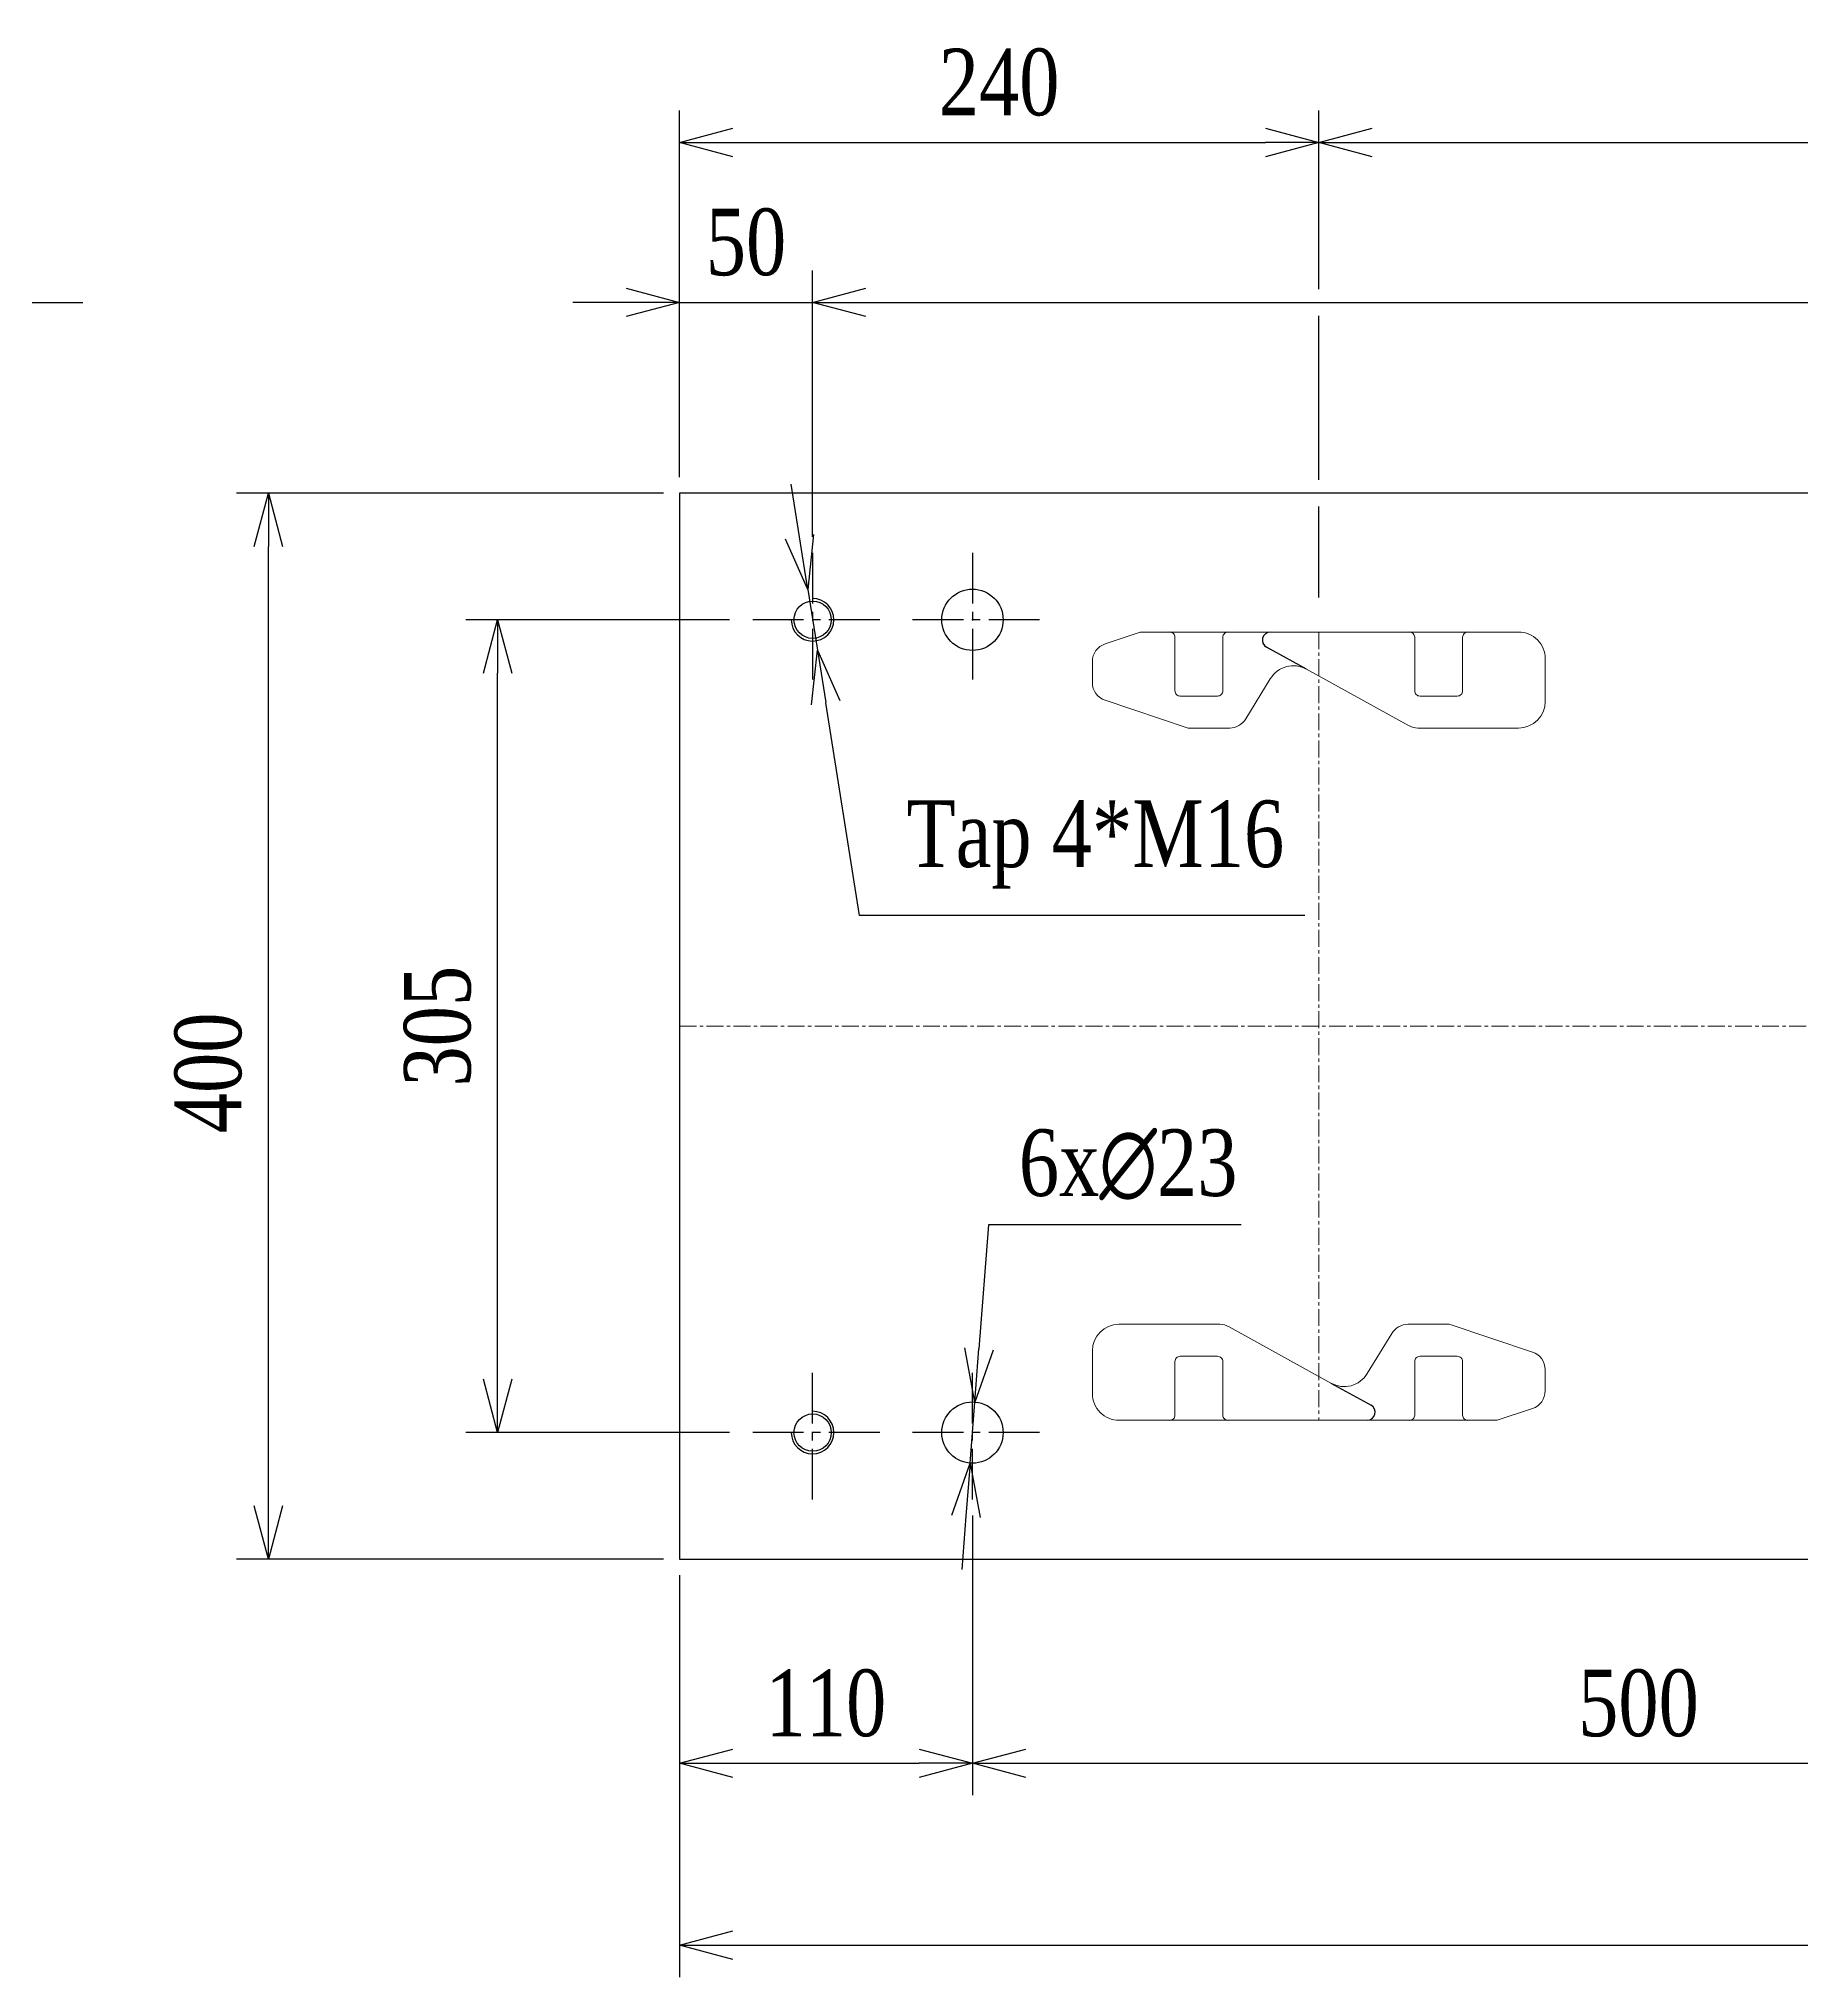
# Model space of a CAD drawing. Header units: millimetres. Extents: x -19541 to 104079, y -3200 to 10399.
# Drawn here: x -10708 to -10046, y 4937 to 5664 of the extents above; entities that cross this region are included whole.
import ezdxf

# ---------------------------------------------------------------- set-up
doc = ezdxf.new("R2010")
doc.units = ezdxf.units.MM
doc.linetypes.add('CENTER', pattern=[50.8, 31.75, -6.35, 6.35, -6.35])
doc.linetypes.add('CENTER2', pattern=[28.575, 19.05, -3.175, 3.175, -3.175])
for name, color, linetype in [('KTHUOC', 2, 'Continuous'), ('PDF_Geometry', 7, 'Continuous'), ('TK2', 251, 'Continuous')]:
    doc.layers.add(name, color=color, linetype=linetype)
doc.layers.add('TIM', color=8, linetype='CENTER2', lineweight=0)
doc.styles.add('Thuong', font='vntime.shx', dxfattribs={"width": 0.8})
doc.dimstyles.new('LAYOUT', dxfattribs={"dimscale": 0, "dimtxt": 2.5, "dimasz": 2, "dimexe": 1.2, "dimexo": 0.6, "dimgap": 1, "dimtad": 1, "dimtoh": 1, "dimdec": 0, "dimzin": 12, "dimdsep": 46, "dimtxsty": 'Thuong', "dimblk": 'OPEN30', "dimcen": 0, "dimclrd": 256, "dimclre": 256, "dimadec": 1, "dimazin": 3, "dimtfac": 1, "dimtdec": 0, "dimtmove": 0, "dimatfit": 3, "dimldrblk": 'OPEN30', "dimfxl": 1, "dimtzin": 0, "dimarcsym": 2})

# ---------------------------------------------------------------- blocks, each defined once
blk = doc.blocks.new('_Open30')
at = {"color": 0, "linetype": 'ByBlock', "lineweight": -2}
for p, q in [((-1, 0.268), (0, 0)), ((0, 0), (-1, -0.268)), ((0, 0), (-1, 0))]:
    blk.add_line(p, q, dxfattribs=at)
blk = doc.blocks.new('*D336')
at = {"lineweight": -2, "transparency": 16777216}
for p, q in [((-10771.56, 5477.18), (-10771.56, 5577.12)), ((-10731.56, 5499.51), (-10731.56, 5577.12)), ((-10791.56, 5565.12), (-10811.56, 5565.12)), ((-10731.56, 5565.12), (-10771.56, 5565.12)), ((-10711.56, 5565.12), (-10691.56, 5565.12))]:
    blk.add_line(p, q, dxfattribs=at)
at = {"layer": 'Defpoints', "color": 0, "transparency": 16777216}
for p in [(-10771.56, 5565.12), (-10731.56, 5493.51), (-10771.56, 5471.18)]:
    blk.add_point(p, dxfattribs=at)
at = {"lineweight": -2, "transparency": 16777216, "xscale": 20, "yscale": 20, "zscale": 20}
blk.add_blockref('_Open30', (-10771.56, 5565.12), dxfattribs=at)
at = {"lineweight": -2, "transparency": 16777216, "xscale": 20, "yscale": 20, "zscale": 20, "rotation": 180}
blk.add_blockref('_Open30', (-10731.56, 5565.12), dxfattribs=at)
at = {"color": 0, "transparency": 16777216, "insert": (-10751.56, 5587.62), "char_height": 25, "attachment_point": 5, "style": 'Thuong'}
blk.add_mtext('40', dxfattribs=at)
blk = doc.blocks.new('*D353')
at = {"lineweight": -2, "transparency": 16777216}
for p, q in [((-10357.57, 5109.85), (-10357.57, 5004.91)), ((-10467.57, 5087.51), (-10467.57, 5004.91)), ((-10447.57, 5016.91), (-10377.57, 5016.91))]:
    blk.add_line(p, q, dxfattribs=at)
at = {"layer": 'Defpoints', "color": 0, "transparency": 16777216}
for p in [(-10357.57, 5115.85), (-10467.57, 5093.51), (-10357.57, 5016.91)]:
    blk.add_point(p, dxfattribs=at)
at = {"lineweight": -2, "transparency": 16777216, "xscale": 20, "yscale": 20, "zscale": 20, "rotation": 180}
blk.add_blockref('_Open30', (-10467.57, 5016.91), dxfattribs=at)
at = {"lineweight": -2, "transparency": 16777216, "xscale": 20, "yscale": 20, "zscale": 20}
blk.add_blockref('_Open30', (-10357.57, 5016.91), dxfattribs=at)
at = {"color": 0, "transparency": 16777216, "insert": (-10412.57, 5039.41), "char_height": 25, "attachment_point": 5, "style": 'Thuong'}
blk.add_mtext('110', dxfattribs=at)
blk = doc.blocks.new('*D352')
at = {"lineweight": -2, "transparency": 16777216}
for p, q in [((-10357.57, 5109.85), (-10357.57, 5004.91)), ((-9857.57, 5109.85), (-9857.57, 5004.91)), ((-10337.57, 5016.91), (-9877.57, 5016.91))]:
    blk.add_line(p, q, dxfattribs=at)
at = {"layer": 'Defpoints', "color": 0, "transparency": 16777216}
for p in [(-10357.57, 5115.85), (-9857.57, 5115.85), (-9857.57, 5016.91)]:
    blk.add_point(p, dxfattribs=at)
at = {"lineweight": -2, "transparency": 16777216, "xscale": 20, "yscale": 20, "zscale": 20, "rotation": 180}
blk.add_blockref('_Open30', (-10357.57, 5016.91), dxfattribs=at)
at = {"lineweight": -2, "transparency": 16777216, "xscale": 20, "yscale": 20, "zscale": 20}
blk.add_blockref('_Open30', (-9857.57, 5016.91), dxfattribs=at)
at = {"color": 0, "transparency": 16777216, "insert": (-10107.57, 5039.41), "char_height": 25, "attachment_point": 5, "style": 'Thuong'}
blk.add_mtext('500', dxfattribs=at)
blk = doc.blocks.new('*D350')
at = {"lineweight": -2, "transparency": 16777216}
for p, q in [((-10467.57, 5087.51), (-10467.57, 4936.65)), ((-9127.57, 5087.51), (-9127.57, 4936.65)), ((-10447.57, 4948.65), (-9147.57, 4948.65))]:
    blk.add_line(p, q, dxfattribs=at)
at = {"layer": 'Defpoints', "color": 0, "transparency": 16777216}
for p in [(-10467.57, 5093.51), (-9127.57, 5093.51), (-9127.57, 4948.65)]:
    blk.add_point(p, dxfattribs=at)
at = {"lineweight": -2, "transparency": 16777216, "xscale": 20, "yscale": 20, "zscale": 20, "rotation": 180}
blk.add_blockref('_Open30', (-10467.57, 4948.65), dxfattribs=at)
at = {"lineweight": -2, "transparency": 16777216, "xscale": 20, "yscale": 20, "zscale": 20}
blk.add_blockref('_Open30', (-9127.57, 4948.65), dxfattribs=at)
at = {"color": 0, "transparency": 16777216, "insert": (-9797.57, 4971.15), "char_height": 25, "attachment_point": 5, "style": 'Thuong'}
blk.add_mtext('1340', dxfattribs=at)
blk = doc.blocks.new('*D355')
at = {"lineweight": -2, "transparency": 16777216}
for p, q in [((-10448.74, 5446.01), (-10547.81, 5446.01)), ((-10535.81, 5161.01), (-10535.81, 5426.01)), ((-10448.74, 5141.01), (-10547.81, 5141.01))]:
    blk.add_line(p, q, dxfattribs=at)
at = {"layer": 'Defpoints', "color": 0, "transparency": 16777216}
for p in [(-10535.81, 5446.01), (-10442.74, 5446.01), (-10442.74, 5141.01)]:
    blk.add_point(p, dxfattribs=at)
at = {"lineweight": -2, "transparency": 16777216, "xscale": 20, "yscale": 20, "zscale": 20}
for p, rotation in [((-10535.81, 5446.01), 90), ((-10535.81, 5141.01), 270)]:
    blk.add_blockref('_Open30', p, dxfattribs=dict(at, rotation=rotation))
at = {"color": 0, "transparency": 16777216, "insert": (-10558.31, 5293.51), "char_height": 25, "attachment_point": 5, "rotation": 90, "style": 'Thuong'}
blk.add_mtext('305', dxfattribs=at)
blk = doc.blocks.new('*D354')
at = {"lineweight": -2, "transparency": 16777216}
for p, q in [((-10473.57, 5493.51), (-10633.87, 5493.51)), ((-10621.87, 5113.51), (-10621.87, 5473.51)), ((-10473.57, 5093.51), (-10633.87, 5093.51))]:
    blk.add_line(p, q, dxfattribs=at)
at = {"layer": 'Defpoints', "color": 0, "transparency": 16777216}
for p in [(-10621.87, 5493.51), (-10467.57, 5493.51), (-10467.57, 5093.51)]:
    blk.add_point(p, dxfattribs=at)
at = {"lineweight": -2, "transparency": 16777216, "xscale": 20, "yscale": 20, "zscale": 20}
for p, rotation in [((-10621.87, 5493.51), 90), ((-10621.87, 5093.51), 270)]:
    blk.add_blockref('_Open30', p, dxfattribs=dict(at, rotation=rotation))
at = {"color": 0, "transparency": 16777216, "insert": (-10644.37, 5276.01), "char_height": 25, "attachment_point": 5, "rotation": 90, "style": 'Thuong'}
blk.add_mtext('400', dxfattribs=at)
blk = doc.blocks.new('*D374')
at = {"lineweight": -2, "transparency": 16777216}
for p, q in [((-10351.5, 5219), (-10355.13, 5172.42)), ((-10256.74, 5219), (-10351.5, 5219)), ((-10358.47, 5129.55), (-10356.68, 5152.48)), ((-10360.02, 5109.61), (-10361.57, 5089.67))]:
    blk.add_line(p, q, dxfattribs=at)
at = {"layer": 'Defpoints', "color": 0, "transparency": 16777216}
for p in [(-10356.68, 5152.48), (-10358.47, 5129.55)]:
    blk.add_point(p, dxfattribs=at)
at = {"lineweight": -2, "transparency": 16777216, "xscale": 20, "yscale": 20, "zscale": 20}
for p, rotation in [((-10356.68, 5152.48), 265.5466194362123), ((-10358.47, 5129.55), 85.54661943621225)]:
    blk.add_blockref('_Open30', p, dxfattribs=dict(at, rotation=rotation))
at = {"color": 0, "transparency": 16777216, "insert": (-10299.12, 5241.5), "char_height": 25, "attachment_point": 5, "style": 'Thuong'}
blk.add_mtext('6x∅23', dxfattribs=at)
blk = doc.blocks.new('*D335')
at = {"lineweight": -2, "transparency": 16777216}
for p, q in [((-10467.57, 5499.51), (-10467.57, 5577.12)), ((-10417.57, 5477.18), (-10417.57, 5577.12)), ((-10487.57, 5565.12), (-10507.57, 5565.12)), ((-10467.57, 5565.12), (-10417.57, 5565.12)), ((-10397.57, 5565.12), (-10377.57, 5565.12))]:
    blk.add_line(p, q, dxfattribs=at)
at = {"layer": 'Defpoints', "color": 0, "transparency": 16777216}
for p in [(-10417.57, 5565.12), (-10467.57, 5493.51), (-10417.57, 5471.18)]:
    blk.add_point(p, dxfattribs=at)
at = {"lineweight": -2, "transparency": 16777216, "xscale": 20, "yscale": 20, "zscale": 20}
blk.add_blockref('_Open30', (-10467.57, 5565.12), dxfattribs=at)
at = {"lineweight": -2, "transparency": 16777216, "xscale": 20, "yscale": 20, "zscale": 20, "rotation": 180}
blk.add_blockref('_Open30', (-10417.57, 5565.12), dxfattribs=at)
at = {"color": 0, "transparency": 16777216, "insert": (-10442.57, 5587.62), "char_height": 25, "attachment_point": 5, "style": 'Thuong'}
blk.add_mtext('50', dxfattribs=at)
blk = doc.blocks.new('*D334')
at = {"lineweight": -2, "transparency": 16777216}
for p, q in [((-10417.57, 5477.18), (-10417.57, 5577.12)), ((-9177.57, 5499.51), (-9177.57, 5577.12)), ((-10397.57, 5565.12), (-9197.57, 5565.12))]:
    blk.add_line(p, q, dxfattribs=at)
at = {"layer": 'Defpoints', "color": 0, "transparency": 16777216}
for p in [(-9177.57, 5565.12), (-9177.57, 5493.51), (-10417.57, 5471.18)]:
    blk.add_point(p, dxfattribs=at)
at = {"lineweight": -2, "transparency": 16777216, "xscale": 20, "yscale": 20, "zscale": 20, "rotation": 180}
blk.add_blockref('_Open30', (-10417.57, 5565.12), dxfattribs=at)
at = {"lineweight": -2, "transparency": 16777216, "xscale": 20, "yscale": 20, "zscale": 20}
blk.add_blockref('_Open30', (-9177.57, 5565.12), dxfattribs=at)
at = {"color": 0, "transparency": 16777216, "insert": (-9797.57, 5587.62), "char_height": 25, "attachment_point": 5, "style": 'Thuong'}
blk.add_mtext('1240', dxfattribs=at)
blk = doc.blocks.new('*D375')
at = {"lineweight": -2, "transparency": 16777216}
for p, q in [((-10422.5, 5477.13), (-10425.63, 5496.88)), ((-10419.37, 5457.37), (-10415.78, 5434.66)), ((-10400, 5335), (-10412.65, 5414.9)), ((-10232.86, 5335), (-10400, 5335))]:
    blk.add_line(p, q, dxfattribs=at)
at = {"layer": 'Defpoints', "color": 0, "transparency": 16777216}
for p in [(-10419.37, 5457.37), (-10415.78, 5434.66)]:
    blk.add_point(p, dxfattribs=at)
at = {"lineweight": -2, "transparency": 16777216, "xscale": 20, "yscale": 20, "zscale": 20}
for p, rotation in [((-10419.37, 5457.37), 278.995462723121), ((-10415.78, 5434.66), 98.99546272312101)]:
    blk.add_blockref('_Open30', p, dxfattribs=dict(at, rotation=rotation))
at = {"color": 0, "transparency": 16777216, "insert": (-10311.43, 5361.67), "char_height": 25, "attachment_point": 5, "style": 'Thuong'}
blk.add_mtext('Tap 4*M16', dxfattribs=at)
blk = doc.blocks.new('*D332')
at = {"lineweight": -2, "transparency": 16777216}
for p, q in [((-10467.57, 5570.12), (-10467.57, 5637.12)), ((-10227.57, 5570.12), (-10227.57, 5637.12)), ((-10447.57, 5625.12), (-10247.57, 5625.12)), ((-10467.57, 5552.32), (-10467.57, 5560.12)), ((-10227.57, 5498.51), (-10227.57, 5560.12)), ((-10227.57, 5454.38), (-10227.57, 5488.51))]:
    blk.add_line(p, q, dxfattribs=at)
at = {"layer": 'Defpoints', "color": 0, "transparency": 16777216}
for p in [(-10227.57, 5625.12), (-10467.57, 5546.32), (-10227.57, 5448.38)]:
    blk.add_point(p, dxfattribs=at)
at = {"lineweight": -2, "transparency": 16777216, "xscale": 20, "yscale": 20, "zscale": 20, "rotation": 180}
blk.add_blockref('_Open30', (-10467.57, 5625.12), dxfattribs=at)
at = {"lineweight": -2, "transparency": 16777216, "xscale": 20, "yscale": 20, "zscale": 20}
blk.add_blockref('_Open30', (-10227.57, 5625.12), dxfattribs=at)
at = {"color": 0, "transparency": 16777216, "insert": (-10347.57, 5647.62), "char_height": 25, "attachment_point": 5, "style": 'Thuong'}
blk.add_mtext('240', dxfattribs=at)
blk = doc.blocks.new('*D331')
at = {"lineweight": -2, "transparency": 16777216}
for p, q in [((-10227.57, 5570.12), (-10227.57, 5637.12)), ((-9727.57, 5570.12), (-9727.57, 5637.12)), ((-10207.57, 5625.12), (-9747.57, 5625.12)), ((-10227.57, 5498.51), (-10227.57, 5560.12)), ((-9727.57, 5498.51), (-9727.57, 5560.12)), ((-10227.57, 5454.38), (-10227.57, 5488.51)), ((-9727.57, 5454.38), (-9727.57, 5488.51))]:
    blk.add_line(p, q, dxfattribs=at)
at = {"layer": 'Defpoints', "color": 0, "transparency": 16777216}
for p in [(-9727.57, 5625.12), (-10227.57, 5448.38), (-9727.57, 5448.38)]:
    blk.add_point(p, dxfattribs=at)
at = {"lineweight": -2, "transparency": 16777216, "xscale": 20, "yscale": 20, "zscale": 20, "rotation": 180}
blk.add_blockref('_Open30', (-10227.57, 5625.12), dxfattribs=at)
at = {"lineweight": -2, "transparency": 16777216, "xscale": 20, "yscale": 20, "zscale": 20}
blk.add_blockref('_Open30', (-9727.57, 5625.12), dxfattribs=at)
at = {"color": 0, "transparency": 16777216, "insert": (-9977.57, 5647.62), "char_height": 25, "attachment_point": 5, "style": 'Thuong'}
blk.add_mtext('500', dxfattribs=at)

msp = doc.modelspace()

# ---------------------------------------------------------------- linework, layer by layer
for p, q in [((-10232.155, 5427.434), (-10247.218, 5435.75)), ((-10222.993, 5159.593), (-10207.93, 5151.277))]:
    msp.add_line(p, q)
for centre, radius, start, end in [((-10417.574, 5446.014), 8, 180, 90), ((-10245.768, 5438.376), 3, 90, 241.102577), ((-10209.38, 5148.651), 3, 270, 61.102577), ((-10417.574, 5141.014), 8, 180, 90)]:
    msp.add_arc(centre, radius, start, end)
at = {"layer": 'KTHUOC', "color": 3}
msp.add_lwpolyline([(-10467.574, 5493.514), (-10467.574, 5093.514), (-9127.574, 5093.514), (-9127.574, 5493.514)], close=True, dxfattribs=at)
at = {"layer": 'KTHUOC'}
for centre, radius in [((-10357.574, 5446.014), 11.5), ((-10417.574, 5446.014), 7), ((-10357.574, 5141.014), 11.5), ((-10417.574, 5141.014), 7)]:
    msp.add_circle(centre, radius, dxfattribs=at)
at = {"layer": 'PDF_Geometry', "lineweight": 18}
for points in [[(-10294.574, 5441.376), (-10307.787, 5436.972, 0.3228227), (-10312.574, 5430.331), (-10312.574, 5422.422, 0.3228227), (-10307.787, 5415.781), (-10276.574, 5405.376)], [(-10276.574, 5405.376), (-10261.018, 5405.376, 0.2670904), (-10254.968, 5408.857), (-10245.78, 5423.79, -0.4126222), (-10232.155, 5427.434), (-10193.87, 5406.306, 0.1310853), (-10190.383, 5405.376), (-10152.574, 5405.376, 0.4142135), (-10142.574, 5415.376), (-10142.574, 5431.376, 0.4142136), (-10152.574, 5441.376), (-10294.574, 5441.376)], [(-10283.574, 5441.435, -0.4142136), (-10281.574, 5439.435), (-10281.574, 5419.376, 0.4142136), (-10279.574, 5417.376), (-10265.574, 5417.376, 0.4142136), (-10263.574, 5419.376), (-10263.574, 5439.435, -0.4142136), (-10261.574, 5441.435)], [(-10171.574, 5441.435, 0.4142136), (-10173.574, 5439.435), (-10173.574, 5419.376, -0.4142136), (-10175.574, 5417.376), (-10189.574, 5417.376, -0.4142136), (-10191.574, 5419.376), (-10191.574, 5439.435, 0.4142136), (-10193.574, 5441.435)], [(-10178.574, 5181.651), (-10194.129, 5181.651, 0.2670904), (-10200.18, 5178.17), (-10209.368, 5163.237, -0.4126222), (-10222.993, 5159.593), (-10261.278, 5180.721, 0.1310853), (-10264.765, 5181.651), (-10302.574, 5181.651, 0.4142135), (-10312.574, 5171.651), (-10312.574, 5155.651, 0.4142136), (-10302.574, 5145.651), (-10160.574, 5145.651)], [(-10160.574, 5145.651), (-10147.36, 5150.055, 0.3228227), (-10142.574, 5156.696), (-10142.574, 5164.606, 0.3228227), (-10147.36, 5171.246), (-10178.574, 5181.651)], [(-10283.574, 5145.592, 0.4142136), (-10281.574, 5147.592), (-10281.574, 5167.651, -0.4142136), (-10279.574, 5169.651), (-10265.574, 5169.651, -0.4142136), (-10263.574, 5167.651), (-10263.574, 5147.592, 0.4142136), (-10261.574, 5145.592)], [(-10171.574, 5145.592, -0.4142136), (-10173.574, 5147.592), (-10173.574, 5167.651, 0.4142136), (-10175.574, 5169.651), (-10189.574, 5169.651, 0.4142136), (-10191.574, 5167.651), (-10191.574, 5147.592, -0.4142136), (-10193.574, 5145.592)]]:
    msp.add_lwpolyline(points, format="xyb", dxfattribs=at)
msp.add_lwpolyline([(-10217.476, 5441.376), (-10217.476, 5441.376)], close=True, dxfattribs=at)
at = {"layer": 'TIM', "linetype": 'CENTER', "ltscale": 0.2}
for p, q in [((-10227.574, 5441.376), (-10227.574, 5145.651)), ((-10467.574, 5293.514), (-9127.574, 5293.514))]:
    msp.add_line(p, q, dxfattribs=at)
at = {"layer": 'TK2', "linetype": 'CENTER2'}
for p, q in [((-10417.574, 5471.18), (-10417.574, 5420.847)), ((-10357.574, 5471.18), (-10357.574, 5420.847)), ((-10392.407, 5446.014), (-10442.74, 5446.014)), ((-10332.407, 5446.014), (-10382.74, 5446.014)), ((-10417.574, 5115.847), (-10417.574, 5166.18)), ((-10357.574, 5115.847), (-10357.574, 5166.18)), ((-10392.407, 5141.014), (-10442.74, 5141.014)), ((-10332.407, 5141.014), (-10382.74, 5141.014))]:
    msp.add_line(p, q, dxfattribs=at)

# ---------------------------------------------------------------- dimensions: what is measured, and where the dimension line sits
for base, p1, p2, picture, middle in [((-10227.574, 5625.117), (-10467.574, 5546.317), (-10227.574, 5448.376), '*D332', (-10347.574, 5647.617)), ((-9727.574, 5625.117), (-10227.574, 5448.376), (-9727.574, 5448.376), '*D331', (-9977.574, 5647.617)), ((-9177.574, 5565.117), (-10417.574, 5471.18), (-9177.574, 5493.514), '*D334', (-9797.574, 5587.617)), ((-10357.574, 5016.911), (-10467.574, 5093.514), (-10357.574, 5115.847), '*D353', (-10412.574, 5039.411)), ((-9857.574, 5016.911), (-10357.574, 5115.847), (-9857.574, 5115.847), '*D352', (-10107.574, 5039.411)), ((-9127.574, 4948.646), (-10467.574, 5093.514), (-9127.574, 5093.514), '*D350', (-9797.574, 4971.146))]:
    dim = msp.add_linear_dim(base=base, p1=p1, p2=p2, dimstyle='LAYOUT')
    dim.commit()
    dim.dimension.update_dxf_attribs({"geometry": picture, "text_midpoint": middle})
for base, p1, p2, angle, picture, middle in [((-10771.556, 5565.117), (-10731.556, 5493.514), (-10771.556, 5471.18), 180, '*D336', (-10751.556, 5565.117)), ((-10621.868, 5493.514), (-10467.574, 5093.514), (-10467.574, 5493.514), 90, '*D354', (-10621.868, 5276.014))]:
    dim = msp.add_linear_dim(base=base, p1=p1, p2=p2, angle=angle, dimstyle='LAYOUT')
    dim.commit()
    dim.dimension.update_dxf_attribs({"geometry": picture, "text_midpoint": middle, "dimtype": 160})
dim = msp.add_linear_dim(base=(-10417.574, 5565.117), p1=(-10467.574, 5493.514), p2=(-10417.574, 5471.18), dimstyle='LAYOUT')
dim.commit()
dim.dimension.update_dxf_attribs({"geometry": '*D335', "text_midpoint": (-10442.574, 5565.117), "dimtype": 160})
for p1, p2, text, picture, middle in [((-10419.372, 5457.372), (-10415.776, 5434.655), 'Tap 4*M16', '*D375', (-10311.429, 5335)), ((-10358.467, 5129.548), (-10356.681, 5152.479), '6x<>', '*D374', (-10299.119, 5219))]:
    dim = msp.add_diameter_dim_2p(p1=p1, p2=p2, text=text, dimstyle='LAYOUT')
    dim.commit()
    dim.dimension.update_dxf_attribs({"geometry": picture, "text_midpoint": middle, "dimtype": 163})
dim = msp.add_linear_dim(base=(-10535.808, 5446.014), p1=(-10442.74, 5141.014), p2=(-10442.74, 5446.014), angle=90, dimstyle='LAYOUT')
dim.commit()
dim.dimension.update_dxf_attribs({"geometry": '*D355', "text_midpoint": (-10558.308, 5293.514)})

doc.saveas('drawing.dxf')
